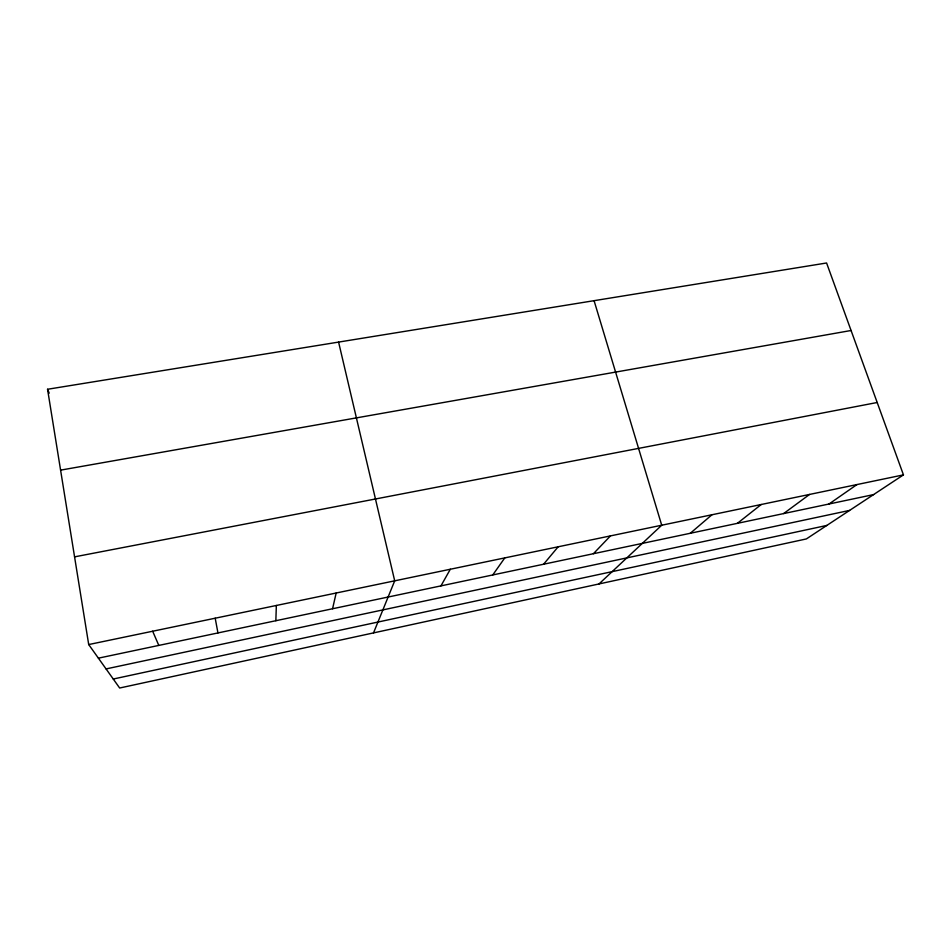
<?xml version="1.0" encoding="UTF-8"?>
<svg xmlns="http://www.w3.org/2000/svg" width="951" height="951" viewBox="0 0 951 951"><rect width="100%" height="100%" fill="white"/><g stroke="black" fill="none" stroke-linecap="round" stroke-linejoin="round"><path stroke-width="1.43" d="M275.849 620.718L276.349 605.478M332.565 608.747L336.167 593.02M373.517 632.902L394.701 580.823L338.592 342.098M440.955 585.875L450.322 569.245M492.761 574.951L504.791 557.904M543.58 564.228L558.166 546.789M593.412 553.708L610.459 535.9M598.999 583.95L661.718 525.225L594.078 300.682M690.295 533.273L711.966 514.764M737.394 523.335L761.24 504.505M783.624 513.576L809.563 494.437M829.01 504.006L856.958 484.57M903.45 474.882L806.377 538.932L119.66 688.013L88.705 644.552L47.55 389.268L826.585 262.987L903.45 474.882L88.705 644.552M113.252 679.026L826.847 525.428M106.06 668.922L849.623 510.402M98.393 658.163L873.577 494.603M74.57 556.858L877.191 402.499M60.591 470.139L851.074 330.496M47.55 389.268L49.238 393.167M152.659 631.226L158.805 645.408M215.199 618.209L217.945 632.938"/></g></svg>
